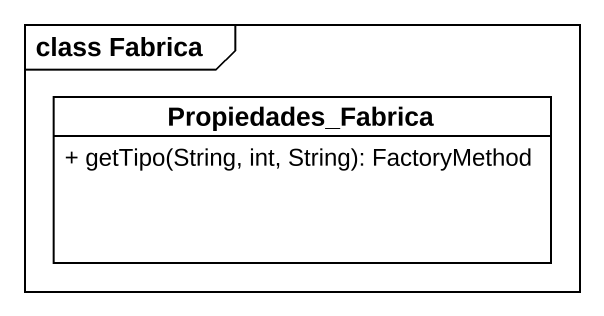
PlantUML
@startuml
mainframe class Fabrica
hide circle
hide empty members
skinparam classAttributeIconSize 0
class Propiedades_Fabrica {
  + getTipo(String, int, String): FactoryMethod
}
@enduml
